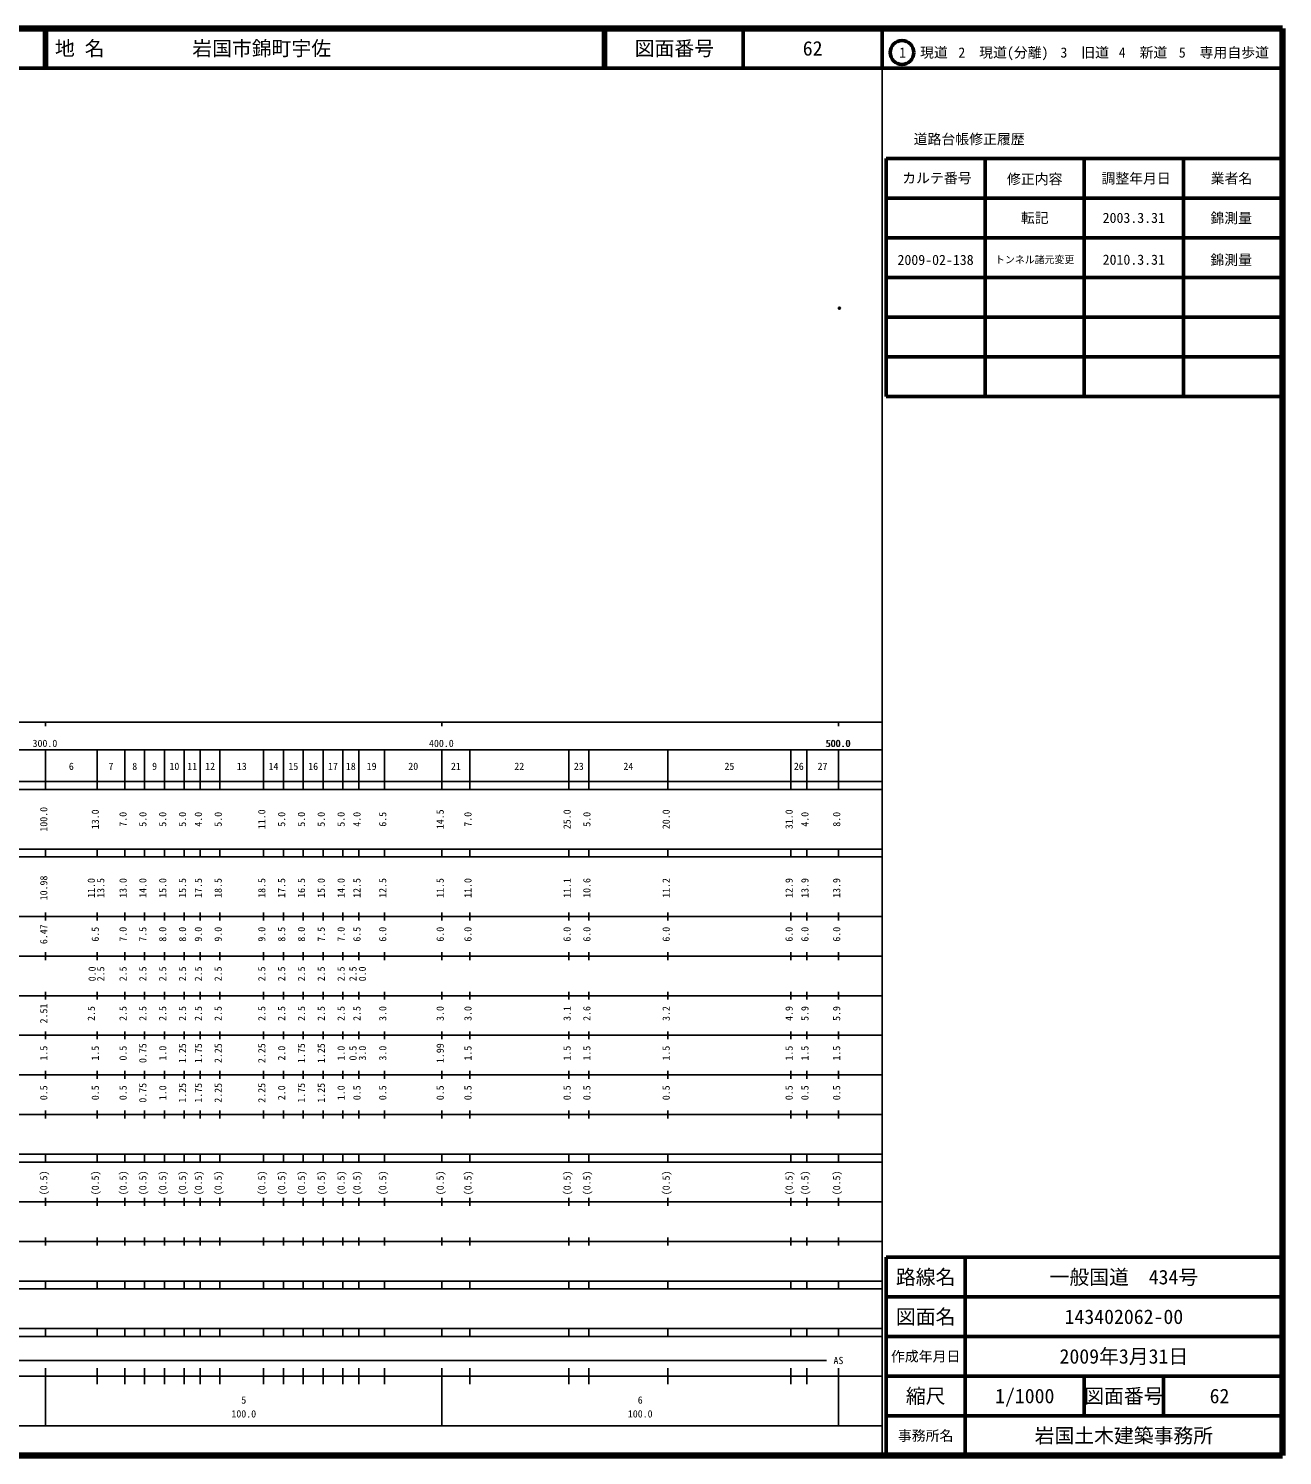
# Model space of a CAD drawing. Units: millimetres on the paper. Extents: x 40 to 680, y 20 to 380.
# Drawn here: x 363.7 to 680, y 20 to 380 of the extents above; entities that cross this region are included whole.
import ezdxf
from ezdxf.enums import TextEntityAlignment as Align

# ---------------------------------------------------------------- set-up
doc = ezdxf.new("R2010")
doc.units = ezdxf.units.MM
doc.header["$PDMODE"] = 32
doc.header["$PDSIZE"] = 0.5
doc.layers.add('M-OTRS', color=6, linetype='Continuous')
doc.layers.add('M-TTL-TXT', color=7, linetype='Continuous')
for name, color, linetype, lineweight in [('M-TTL', 2, 'Continuous', 140), ('M-TTL-BAND', 7, 'Continuous', 25), ('M-TTL-FRAM', 2, 'Continuous', 50), ('M-TTL-LINE', 7, 'Continuous', 50)]:
    doc.layers.add(name, color=color, linetype=linetype, lineweight=lineweight)
doc.styles.add('ＭＳ ゴシック', font='')
doc.styles.get('ＭＳ ゴシック').set_extended_font_data('MS Gothic')

msp = doc.modelspace()

# ---------------------------------------------------------------- linework, layer by layer
at = {"layer": 'M-OTRS'}
msp.add_point((568.229, 309.443), dxfattribs=at)
at = {"layer": 'M-TTL'}
for p, q in [((680, 380), (40, 380)), ((680, 20), (680, 380)), ((40, 20), (680, 20))]:
    msp.add_line(p, q, dxfattribs=at)
at = {"layer": 'M-TTL-BAND'}
for p, q in [((579, 20), (579, 370)), ((40, 205), (579, 205)), ((368, 205), (368, 204)), ((468, 205), (468, 204)), ((568, 205), (568, 204)), ((68, 198), (579, 198)), ((368, 188), (368, 198)), ((381, 188), (381, 198)), ((388, 188), (388, 198)), ((393, 188), (393, 198)), ((398, 188), (398, 198)), ((403, 188), (403, 198)), ((407, 188), (407, 198)), ((412, 188), (412, 198)), ((423, 188), (423, 198)), ((428, 188), (428, 198)), ((433, 188), (433, 198)), ((438, 188), (438, 198)), ((443, 188), (443, 198)), ((447, 188), (447, 198)), ((453.5, 188), (453.5, 198)), ((468, 188), (468, 198)), ((475, 188), (475, 198)), ((500, 188), (500, 198)), ((505, 188), (505, 198)), ((525, 188), (525, 198)), ((556, 188), (556, 198)), ((560, 188), (560, 198)), ((568, 188), (568, 198)), ((40, 190), (579, 190)), ((40, 188), (579, 188)), ((40, 173), (579, 173)), ((368, 171), (368, 173)), ((381, 171), (381, 173)), ((388, 171), (388, 173)), ((393, 171), (393, 173)), ((398, 171), (398, 173)), ((403, 171), (403, 173)), ((407, 171), (407, 173)), ((412, 171), (412, 173)), ((423, 171), (423, 173)), ((428, 171), (428, 173)), ((433, 171), (433, 173)), ((438, 171), (438, 173)), ((443, 171), (443, 173)), ((447, 171), (447, 173)), ((453.5, 171), (453.5, 173)), ((468, 171), (468, 173)), ((475, 171), (475, 173)), ((500, 171), (500, 173)), ((505, 171), (505, 173)), ((525, 171), (525, 173)), ((556, 171), (556, 173)), ((560, 171), (560, 173)), ((568, 171), (568, 173)), ((40, 171), (579, 171)), ((40, 156), (579, 156)), ((368, 155), (368, 157)), ((381, 155), (381, 157)), ((388, 155), (388, 157)), ((393, 155), (393, 157)), ((398, 155), (398, 157)), ((403, 155), (403, 157)), ((407, 155), (407, 157)), ((412, 155), (412, 157)), ((423, 155), (423, 157)), ((428, 155), (428, 157)), ((433, 155), (433, 157)), ((438, 155), (438, 157)), ((443, 155), (443, 157)), ((447, 155), (447, 157)), ((453.5, 155), (453.5, 157)), ((468, 155), (468, 157)), ((475, 155), (475, 157)), ((500, 155), (500, 157)), ((505, 155), (505, 157)), ((525, 155), (525, 157)), ((556, 155), (556, 157)), ((560, 155), (560, 157)), ((568, 155), (568, 157)), ((46, 146), (579, 146)), ((368, 145), (368, 147)), ((381, 145), (381, 147)), ((388, 145), (388, 147)), ((393, 145), (393, 147)), ((398, 145), (398, 147)), ((403, 145), (403, 147)), ((407, 145), (407, 147)), ((412, 145), (412, 147)), ((423, 145), (423, 147)), ((428, 145), (428, 147)), ((433, 145), (433, 147)), ((438, 145), (438, 147)), ((443, 145), (443, 147)), ((447, 145), (447, 147)), ((453.5, 145), (453.5, 147)), ((468, 145), (468, 147)), ((475, 145), (475, 147)), ((500, 145), (500, 147)), ((505, 145), (505, 147)), ((525, 145), (525, 147)), ((556, 145), (556, 147)), ((560, 145), (560, 147)), ((568, 145), (568, 147)), ((368, 135), (368, 137)), ((381, 135), (381, 137)), ((388, 135), (388, 137)), ((393, 135), (393, 137)), ((398, 135), (398, 137)), ((403, 135), (403, 137)), ((407, 135), (407, 137)), ((412, 135), (412, 137)), ((423, 135), (423, 137)), ((428, 135), (428, 137)), ((433, 135), (433, 137)), ((438, 135), (438, 137)), ((443, 135), (443, 137)), ((447, 135), (447, 137)), ((453.5, 135), (453.5, 137)), ((468, 135), (468, 137)), ((475, 135), (475, 137)), ((500, 135), (500, 137)), ((505, 135), (505, 137)), ((525, 135), (525, 137)), ((556, 135), (556, 137)), ((560, 135), (560, 137)), ((568, 135), (568, 137)), ((52, 136), (579, 136)), ((46, 126), (579, 126)), ((368, 125), (368, 127)), ((381, 125), (381, 127)), ((388, 125), (388, 127)), ((393, 125), (393, 127)), ((398, 125), (398, 127)), ((403, 125), (403, 127)), ((407, 125), (407, 127)), ((412, 125), (412, 127)), ((423, 125), (423, 127)), ((428, 125), (428, 127)), ((433, 125), (433, 127)), ((438, 125), (438, 127)), ((443, 125), (443, 127)), ((447, 125), (447, 127)), ((453.5, 125), (453.5, 127)), ((468, 125), (468, 127)), ((475, 125), (475, 127)), ((500, 125), (500, 127)), ((505, 125), (505, 127)), ((525, 125), (525, 127)), ((556, 125), (556, 127)), ((560, 125), (560, 127)), ((568, 125), (568, 127)), ((52, 116), (579, 116)), ((368, 115), (368, 117)), ((381, 115), (381, 117)), ((388, 115), (388, 117)), ((393, 115), (393, 117)), ((398, 115), (398, 117)), ((403, 115), (403, 117)), ((407, 115), (407, 117)), ((412, 115), (412, 117)), ((423, 115), (423, 117)), ((428, 115), (428, 117)), ((433, 115), (433, 117)), ((438, 115), (438, 117)), ((443, 115), (443, 117)), ((447, 115), (447, 117)), ((453.5, 115), (453.5, 117)), ((468, 115), (468, 117)), ((475, 115), (475, 117)), ((500, 115), (500, 117)), ((505, 115), (505, 117)), ((525, 115), (525, 117)), ((556, 115), (556, 117)), ((560, 115), (560, 117)), ((568, 115), (568, 117)), ((46, 106), (579, 106)), ((368, 105), (368, 107)), ((381, 105), (381, 107)), ((388, 105), (388, 107)), ((393, 105), (393, 107)), ((398, 105), (398, 107)), ((403, 105), (403, 107)), ((407, 105), (407, 107)), ((412, 105), (412, 107)), ((423, 105), (423, 107)), ((428, 105), (428, 107)), ((433, 105), (433, 107)), ((438, 105), (438, 107)), ((443, 105), (443, 107)), ((447, 105), (447, 107)), ((453.5, 105), (453.5, 107)), ((468, 105), (468, 107)), ((475, 105), (475, 107)), ((500, 105), (500, 107)), ((505, 105), (505, 107)), ((525, 105), (525, 107)), ((556, 105), (556, 107)), ((560, 105), (560, 107)), ((568, 105), (568, 107)), ((40, 96), (579, 96)), ((40, 94), (579, 94)), ((368, 94), (368, 96)), ((381, 94), (381, 96)), ((388, 94), (388, 96)), ((393, 94), (393, 96)), ((398, 94), (398, 96)), ((403, 94), (403, 96)), ((407, 94), (407, 96)), ((412, 94), (412, 96)), ((423, 94), (423, 96)), ((428, 94), (428, 96)), ((433, 94), (433, 96)), ((438, 94), (438, 96)), ((443, 94), (443, 96)), ((447, 94), (447, 96)), ((453.5, 94), (453.5, 96)), ((468, 94), (468, 96)), ((475, 94), (475, 96)), ((500, 94), (500, 96)), ((505, 94), (505, 96)), ((525, 94), (525, 96)), ((556, 94), (556, 96)), ((560, 94), (560, 96)), ((568, 94), (568, 96)), ((49, 84), (579, 84)), ((368, 83), (368, 85)), ((381, 83), (381, 85)), ((388, 83), (388, 85)), ((393, 83), (393, 85)), ((398, 83), (398, 85)), ((403, 83), (403, 85)), ((407, 83), (407, 85)), ((412, 83), (412, 85)), ((423, 83), (423, 85)), ((428, 83), (428, 85)), ((433, 83), (433, 85)), ((438, 83), (438, 85)), ((443, 83), (443, 85)), ((447, 83), (447, 85)), ((453.5, 83), (453.5, 85)), ((468, 83), (468, 85)), ((475, 83), (475, 85)), ((500, 83), (500, 85)), ((505, 83), (505, 85)), ((525, 83), (525, 85)), ((556, 83), (556, 85)), ((560, 83), (560, 85)), ((568, 83), (568, 85)), ((40, 74), (579, 74)), ((368, 73), (368, 75)), ((381, 73), (381, 75)), ((388, 73), (388, 75)), ((393, 73), (393, 75)), ((398, 73), (398, 75)), ((403, 73), (403, 75)), ((407, 73), (407, 75)), ((412, 73), (412, 75)), ((423, 73), (423, 75)), ((428, 73), (428, 75)), ((433, 73), (433, 75)), ((438, 73), (438, 75)), ((443, 73), (443, 75)), ((447, 73), (447, 75)), ((453.5, 73), (453.5, 75)), ((468, 73), (468, 75)), ((475, 73), (475, 75)), ((500, 73), (500, 75)), ((505, 73), (505, 75)), ((525, 73), (525, 75)), ((556, 73), (556, 75)), ((560, 73), (560, 75)), ((568, 73), (568, 75)), ((40, 64), (579, 64)), ((40, 62), (579, 62)), ((368, 62), (368, 64)), ((381, 62), (381, 64)), ((388, 62), (388, 64)), ((393, 62), (393, 64)), ((398, 62), (398, 64)), ((403, 62), (403, 64)), ((407, 62), (407, 64)), ((412, 62), (412, 64)), ((423, 62), (423, 64)), ((428, 62), (428, 64)), ((433, 62), (433, 64)), ((438, 62), (438, 64)), ((443, 62), (443, 64)), ((447, 62), (447, 64)), ((453.5, 62), (453.5, 64)), ((468, 62), (468, 64)), ((475, 62), (475, 64)), ((500, 62), (500, 64)), ((505, 62), (505, 64)), ((525, 62), (525, 64)), ((556, 62), (556, 64)), ((560, 62), (560, 64)), ((568, 62), (568, 64)), ((40, 52), (579, 52)), ((368, 50), (368, 52)), ((381, 50), (381, 52)), ((388, 50), (388, 52)), ((393, 50), (393, 52)), ((398, 50), (398, 52)), ((403, 50), (403, 52)), ((407, 50), (407, 52)), ((412, 50), (412, 52)), ((423, 50), (423, 52)), ((428, 50), (428, 52)), ((433, 50), (433, 52)), ((438, 50), (438, 52)), ((443, 50), (443, 52)), ((447, 50), (447, 52)), ((453.5, 50), (453.5, 52)), ((468, 50), (468, 52)), ((475, 50), (475, 52)), ((500, 50), (500, 52)), ((505, 50), (505, 52)), ((525, 50), (525, 52)), ((556, 50), (556, 52)), ((560, 50), (560, 52)), ((568, 50), (568, 52)), ((40, 50), (579, 50)), ((172.5, 44), (565, 44)), ((40, 40), (579, 40)), ((368, 27.5), (368, 42)), ((381, 38), (381, 42)), ((388, 38), (388, 42)), ((393, 38), (393, 42)), ((398, 38), (398, 42)), ((403, 38), (403, 42)), ((407, 38), (407, 42)), ((412, 38), (412, 42)), ((423, 38), (423, 42)), ((428, 38), (428, 42)), ((433, 38), (433, 42)), ((438, 38), (438, 42)), ((443, 38), (443, 42)), ((447, 38), (447, 42)), ((453.5, 38), (453.5, 42)), ((468, 27.5), (468, 42)), ((475, 38), (475, 42)), ((500, 38), (500, 42)), ((505, 38), (505, 42)), ((525, 38), (525, 42)), ((556, 38), (556, 42)), ((560, 38), (560, 42)), ((568, 27.5), (568, 42)), ((68, 27.5), (579, 27.5))]:
    msp.add_line(p, q, dxfattribs=at)
at = {"layer": 'M-TTL-FRAM'}
for p, q in [((580, 347.197), (580, 287.197)), ((580, 347.197), (680, 347.197)), ((580, 287.197), (680, 287.197)), ((680, 70), (580, 70)), ((580, 70), (580, 20))]:
    msp.add_line(p, q, dxfattribs=at)
at = {"layer": 'M-TTL-LINE'}
for p, q in [((367.75, 380), (367.75, 370)), ((368.25, 380), (368.25, 370)), ((508.747, 380), (508.747, 370)), ((509.247, 380), (509.247, 370)), ((543.997, 380), (543.997, 370)), ((579, 380), (579, 370)), ((40, 370), (680, 370)), ((605, 347.197), (605, 287.197)), ((630, 347.197), (630, 287.197)), ((655, 347.197), (655, 287.197)), ((580, 337.197), (680, 337.197)), ((580, 327.197), (680, 327.197)), ((580, 317.197), (680, 317.197)), ((580, 307.197), (680, 307.197)), ((580, 297.197), (680, 297.197)), ((600, 70), (600, 20)), ((680, 60), (580, 60)), ((680, 50), (580, 50)), ((680, 40), (580, 40)), ((630, 40), (630, 30)), ((650, 40), (650, 30)), ((680, 30), (580, 30))]:
    msp.add_line(p, q, dxfattribs=at)
msp.add_circle((584.031, 373.958), 3, dxfattribs=at)

# ---------------------------------------------------------------- texts
at = {"layer": 'M-TTL-BAND', "style": 'ＭＳ ゴシック'}
for s, p in [('300.0', (367.844, 198.195)), ('400.0', (467.844, 198.195)), ('500.0', (567.844, 198.195)), ('500.0', (568, 198.195)), ('6', (374.5, 192.405)), ('7', (384.5, 192.405)), ('8', (390.5, 192.405)), ('9', (395.5, 192.405)), ('10', (400.5, 192.405)), ('11', (405, 192.405)), ('12', (409.5, 192.405)), ('13', (417.5, 192.405)), ('14', (425.5, 192.405)), ('15', (430.5, 192.405)), ('16', (435.5, 192.405)), ('17', (440.5, 192.405)), ('18', (445, 192.405)), ('19', (450.25, 192.405)), ('20', (460.75, 192.405)), ('21', (471.5, 192.405)), ('22', (487.5, 192.405)), ('23', (502.5, 192.405)), ('24', (515, 192.405)), ('25', (540.5, 192.405)), ('26', (558, 192.405)), ('27', (564, 192.405)), ('AS', (568, 42.5)), ('5', (418, 32.523)), ('6', (518, 32.523)), ('100.0', (418, 29.033)), ('100.0', (518, 29.033))]:
    msp.add_text(s, height=1.833, dxfattribs=at).set_placement(p, align=Align.BOTTOM_CENTER)
for s, p in [('100.0', (369, 180.5)), ('13.0', (382, 180.5)), ('7.0', (389, 180.5)), ('5.0', (394, 180.5)), ('5.0', (399, 180.5)), ('5.0', (404, 180.5)), ('4.0', (408, 180.5)), ('5.0', (413, 180.5)), ('11.0', (424, 180.5)), ('5.0', (429, 180.5)), ('5.0', (434, 180.5)), ('5.0', (439, 180.5)), ('5.0', (444, 180.5)), ('4.0', (448, 180.5)), ('6.5', (454.5, 180.5)), ('14.5', (469, 180.5)), ('7.0', (476, 180.5)), ('25.0', (501, 180.5)), ('5.0', (506, 180.5)), ('20.0', (526, 180.5)), ('31.0', (557, 180.5)), ('4.0', (561, 180.5)), ('8.0', (569, 180.5)), ('10.98', (369, 163.174)), ('11.0', (381, 163.174)), ('13.5', (383.37, 163.174)), ('13.0', (389, 163.174)), ('14.0', (394, 163.174)), ('15.0', (399, 163.174)), ('15.5', (404, 163.174)), ('17.5', (408, 163.174)), ('18.5', (413, 163.174)), ('18.5', (424, 163.174)), ('17.5', (429, 163.174)), ('16.5', (434, 163.174)), ('15.0', (439, 163.174)), ('14.0', (444, 163.174)), ('12.5', (448, 163.174)), ('12.5', (454.5, 163.174)), ('11.5', (469, 163.174)), ('11.0', (476, 163.174)), ('11.1', (501, 163.174)), ('10.6', (506, 163.174)), ('11.2', (526, 163.174)), ('12.9', (557, 163.174)), ('13.9', (561, 163.174)), ('13.9', (569, 163.174)), ('6.47', (369, 151.5)), ('6.5', (382, 151.5)), ('7.0', (389, 151.5)), ('7.5', (394, 151.5)), ('8.0', (399, 151.5)), ('8.0', (404, 151.5)), ('9.0', (408, 151.5)), ('9.0', (413, 151.5)), ('9.0', (424, 151.5)), ('8.5', (429, 151.5)), ('8.0', (434, 151.5)), ('7.5', (439, 151.5)), ('7.0', (444, 151.5)), ('6.5', (448, 151.5)), ('6.0', (454.5, 151.5)), ('6.0', (469, 151.5)), ('6.0', (476, 151.5)), ('6.0', (501, 151.5)), ('6.0', (506, 151.5)), ('6.0', (526, 151.5)), ('6.0', (557, 151.5)), ('6.0', (561, 151.5)), ('6.0', (569, 151.5)), ('0.0', (381.193, 141.5)), ('2.5', (383.37, 141.5)), ('2.5', (389, 141.5)), ('2.5', (394, 141.5)), ('2.5', (399, 141.5)), ('2.5', (404, 141.5)), ('2.5', (408, 141.5)), ('2.5', (413, 141.5)), ('2.5', (424, 141.5)), ('2.5', (429, 141.5)), ('2.5', (434, 141.5)), ('2.5', (439, 141.5)), ('2.5', (444, 141.5)), ('2.5', (447, 141.5)), ('0.0', (449.37, 141.5)), ('2.51', (369, 131.5)), ('2.5', (381, 131.5)), ('2.5', (389, 131.5)), ('2.5', (394, 131.5)), ('2.5', (399, 131.5)), ('2.5', (404, 131.5)), ('2.5', (408, 131.5)), ('2.5', (413, 131.5)), ('2.5', (424, 131.5)), ('2.5', (429, 131.5)), ('2.5', (434, 131.5)), ('2.5', (439, 131.5)), ('2.5', (444, 131.5)), ('2.5', (448, 131.5)), ('3.0', (454.5, 131.5)), ('3.0', (469, 131.5)), ('3.0', (476, 131.5)), ('3.1', (501, 131.5)), ('2.6', (506, 131.5)), ('3.2', (526, 131.5)), ('4.9', (557, 131.5)), ('5.9', (561, 131.5)), ('5.9', (569, 131.5)), ('1.5', (369, 121.5)), ('1.5', (382, 121.5)), ('0.5', (389, 121.5)), ('0.75', (394, 121.5)), ('1.0', (399, 121.5)), ('1.25', (404, 121.5)), ('1.75', (408, 121.5)), ('2.25', (413, 121.5)), ('2.25', (424, 121.5)), ('2.0', (429, 121.5)), ('1.75', (434, 121.5)), ('1.25', (439, 121.5)), ('1.0', (444, 121.5)), ('0.5', (447, 121.5)), ('3.0', (449.37, 121.5)), ('3.0', (454.5, 121.5)), ('1.99', (469, 121.5)), ('1.5', (476, 121.5)), ('1.5', (501, 121.5)), ('1.5', (506, 121.5)), ('1.5', (526, 121.5)), ('1.5', (557, 121.5)), ('1.5', (561, 121.5)), ('1.5', (569, 121.5)), ('0.5', (369, 111.5)), ('0.5', (382, 111.5)), ('0.5', (389, 111.5)), ('0.75', (394, 111.5)), ('1.0', (399, 111.5)), ('1.25', (404, 111.5)), ('1.75', (408, 111.5)), ('2.25', (413, 111.5)), ('2.25', (424, 111.5)), ('2.0', (429, 111.5)), ('1.75', (434, 111.5)), ('1.25', (439, 111.5)), ('1.0', (444, 111.5)), ('0.5', (448, 111.5)), ('0.5', (454.5, 111.5)), ('0.5', (469, 111.5)), ('0.5', (476, 111.5)), ('0.5', (501, 111.5)), ('0.5', (506, 111.5)), ('0.5', (526, 111.5)), ('0.5', (557, 111.5)), ('0.5', (561, 111.5)), ('0.5', (569, 111.5)), ('(0.5)', (369, 88.764)), ('(0.5)', (382, 88.764)), ('(0.5)', (389, 88.764)), ('(0.5)', (394, 88.764)), ('(0.5)', (399, 88.764)), ('(0.5)', (404, 88.764)), ('(0.5)', (408, 88.764)), ('(0.5)', (413, 88.764)), ('(0.5)', (424, 88.764)), ('(0.5)', (429, 88.764)), ('(0.5)', (434, 88.764)), ('(0.5)', (439, 88.764)), ('(0.5)', (444, 88.764)), ('(0.5)', (448, 88.764)), ('(0.5)', (454.5, 88.764)), ('(0.5)', (469, 88.764)), ('(0.5)', (476, 88.764)), ('(0.5)', (501, 88.764)), ('(0.5)', (506, 88.764)), ('(0.5)', (526, 88.764)), ('(0.5)', (557, 88.764)), ('(0.5)', (561, 88.764)), ('(0.5)', (569, 88.764))]:
    msp.add_text(s, height=1.833, rotation=90, dxfattribs=at).set_placement(p, align=Align.BOTTOM_CENTER)
at = {"layer": 'M-TTL-TXT', "style": 'ＭＳ ゴシック'}
for s, p in [('地 名', (370.38, 375)), ('岩国市錦町宇佐', (405.024, 375))]:
    msp.add_text(s, height=3.666, dxfattribs=at).set_placement(p, align=Align.MIDDLE_LEFT)
for s, height, p in [('図面番号', 3.666, (526.622, 375)), ('62', 3.666, (561.497, 375)), ('1\u3000現道', 2.566, (589.448, 373.958)), ('2\u3000現道(分離)', 2.566, (609.619, 373.958)), ('3\u3000旧道', 2.566, (630.121, 373.958)), ('4\u3000新道', 2.566, (644.824, 373.958)), ('5\u3000専用自歩道', 2.566, (665.228, 373.958)), ('道路台帳修正履歴', 2.566, (600.968, 352.113)), ('カルテ番号', 2.566, (592.839, 342.277)), ('修正内容', 2.566, (617.509, 342.023)), ('調整年月日', 2.566, (643.089, 342.197)), ('業者名', 2.566, (667.134, 342.197)), ('転記', 2.566, (617.5, 332.245)), ('2003.3.31', 2.566, (642.5, 332.245)), ('錦測量', 2.566, (667.077, 332.189)), ('2009-02-138', 2.566, (592.5, 321.632)), ('トンネル諸元変更', 1.833, (617.5, 321.689)), ('2010.3.31', 2.566, (642.5, 321.689)), ('錦測量', 2.566, (667.077, 321.632)), ('路線名', 3.666, (590, 65)), ('路線名', 3.666, (590, 65)), ('一般国道\u3000434号', 3.666, (640, 65)), ('図面名', 3.666, (590, 55)), ('図面名', 3.666, (590, 55)), ('143402062-00', 3.666, (640, 55)), ('2009年3月31日', 3.666, (640, 45)), ('作成年月日', 2.566, (590, 45)), ('作成年月日', 2.566, (590, 45)), ('縮尺', 3.666, (590, 35)), ('縮尺', 3.666, (590, 35)), ('1/1000', 3.666, (615, 35)), ('図面番号', 3.666, (640, 35)), ('図面番号', 3.666, (640, 35)), ('62', 3.666, (664.125, 35)), ('事務所名', 2.566, (590, 25)), ('事務所名', 2.566, (590, 25)), ('岩国土木建築事務所', 3.666, (640, 25))]:
    msp.add_text(s, height=height, dxfattribs=at).set_placement(p, align=Align.MIDDLE_CENTER)

doc.saveas('drawing.dxf')
